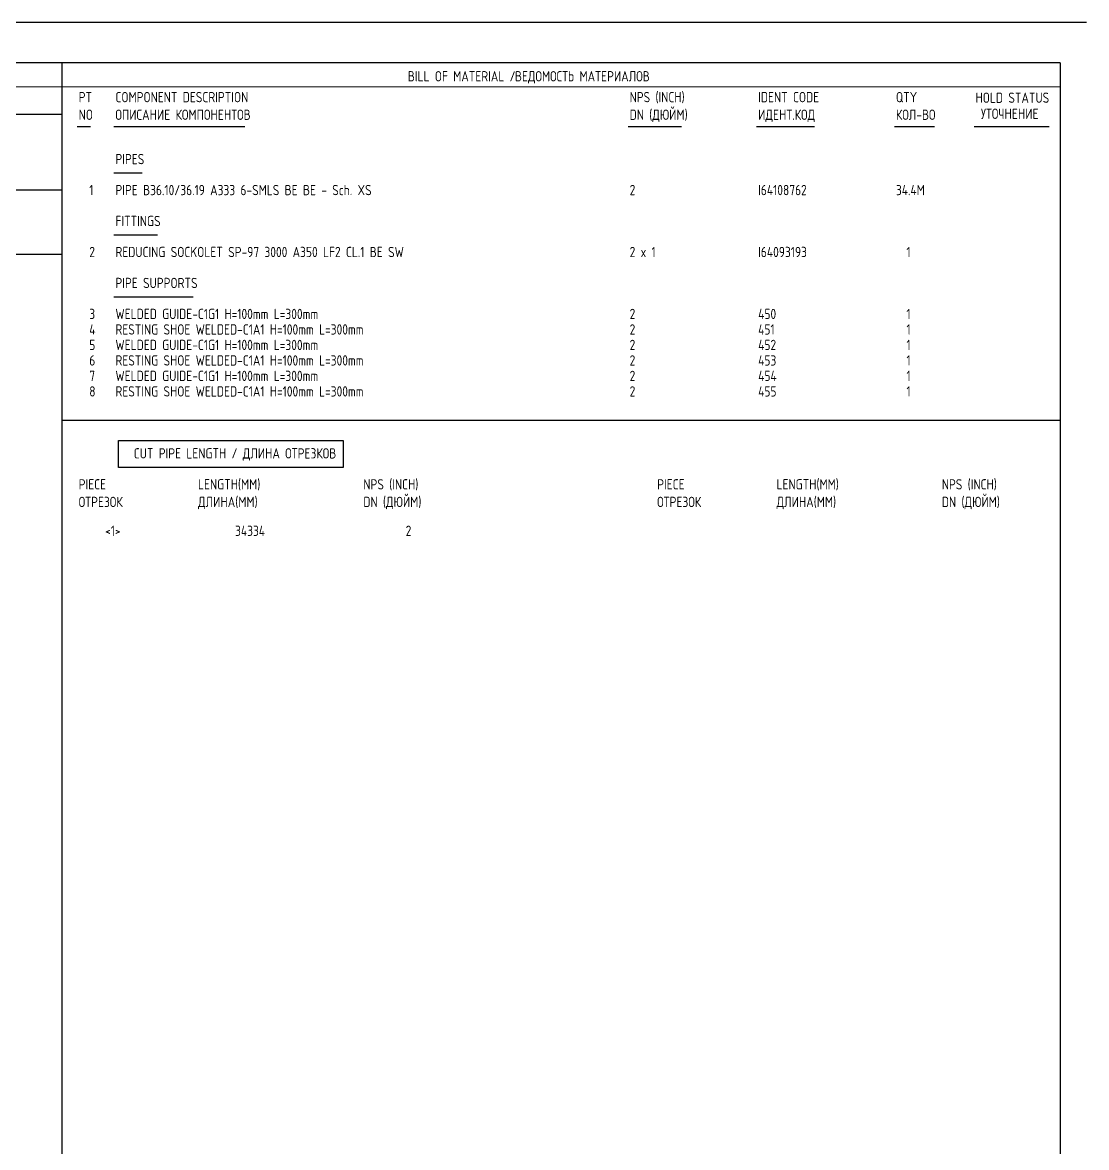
# Model space of a CAD drawing. Extents: x -1005 to 594, y -998 to 420.
# Drawn here: x 395.4 to 594, y 210 to 420 of the extents above; entities that cross this region are included whole.
import ezdxf

# ---------------------------------------------------------------- set-up
doc = ezdxf.new("R2010")
doc.units = 0
doc.styles.add('TTFN17', font='GOST type A')

msp = doc.modelspace()

# ---------------------------------------------------------------- linework, layer by layer
at = {"layer": 'GT_1', "flags": 128}
for points in [[(594, 420), (0, 420)], [(589.1, 412.5), (25.4, 412.5)], [(402.7, 412.5), (402.7, 7.5)], [(589.1, 412.5), (589.1, 7.5)], [(589.1, 408), (162.7, 407.9)], [(190.3, 402.9), (402.7, 402.9)], [(408.046, 400.531), (405.557, 400.531)], [(436.894, 400.531), (412.414, 400.531)], [(518.373, 400.531), (508.414, 400.531)], [(543.202, 400.531), (532.414, 400.531)], [(565.597, 400.531), (558.129, 400.531)], [(587, 400.5), (573, 400.5)], [(417.669, 391.854), (412.414, 391.854)], [(402.7, 388.7), (226.9, 388.7)], [(420.573, 380.289), (412.414, 380.289)], [(402.7, 376.7), (25.4, 376.7)], [(427.211, 368.724), (412.414, 368.724)], [(402.7, 345.755), (589, 345.755)], [(413.271, 341.969), (455.204, 341.969), (455.204, 336.922), (413.271, 336.922), (413.271, 341.969)]]:
    msp.add_lwpolyline(points, dxfattribs=at)

# ---------------------------------------------------------------- texts
at = {"layer": 'GT_1', "style": 'TTFN17'}
for s, p in [('BILL OF MATERIAL /', (467.289, 409)), ('ВЕДОМОСТЬ МАТЕРИАЛОВ', (487.289, 409)), ('PT', (405.846, 405.109)), ('COMPONENT DESCRIPTION', (412.703, 405.109)), ('NPS (INCH)', (508.703, 405.109)), ('IDENT CODE', (532.703, 405.109)), ('QTY', (558.417, 405.109)), ('HOLD STATUS', (573.289, 405)), ('NO', (405.846, 401.822)), ('ОПИСАНИЕ КОМПОНЕНТОВ', (412.703, 401.822)), ('DN (ДЮЙМ)', (508.703, 401.822)), ('ИДЕНТ.КОД', (532.703, 401.822)), ('КОЛ-ВО', (558.417, 401.822)), ('УТОЧНЕНИЕ', (574.289, 402)), ('PIPES', (412.703, 393.544)), ('  1', (405.846, 387.762)), ('PIPE B36.10/36.19 A333 6-SMLS BE BE - Sch. XS', (412.703, 387.762)), ('2', (508.703, 387.762)), ('I64108762', (532.703, 387.762)), ('34.4M', (558.417, 387.762)), ('FITTINGS', (412.703, 381.98)), ('  2', (405.846, 376.197)), ('REDUCING SOCKOLET SP-97 3000 A350 LF2 CL.1 BE SW', (412.703, 376.197)), ('2 x 1', (508.703, 376.197)), ('I64093193', (532.703, 376.197)), ('  1', (558.417, 376.197)), ('PIPE SUPPORTS', (412.703, 370.415)), ('  3', (405.846, 364.633)), ('WELDED GUIDE-C1G1 H=100mm L=300mm', (412.703, 364.633)), ('2', (508.703, 364.633)), ('450', (532.703, 364.633)), ('  1', (558.417, 364.633)), ('  4', (405.846, 361.741)), ('RESTING SHOE WELDED-C1A1 H=100mm L=300mm', (412.703, 361.741)), ('2', (508.703, 361.741)), ('451', (532.703, 361.741)), ('  1', (558.417, 361.741)), ('  5', (405.846, 358.85)), ('WELDED GUIDE-C1G1 H=100mm L=300mm', (412.703, 358.85)), ('2', (508.703, 358.85)), ('452', (532.703, 358.85)), ('  1', (558.417, 358.85)), ('  6', (405.846, 355.959)), ('RESTING SHOE WELDED-C1A1 H=100mm L=300mm', (412.703, 355.959)), ('2', (508.703, 355.959)), ('453', (532.703, 355.959)), ('  1', (558.417, 355.959)), ('  7', (405.846, 353.068)), ('WELDED GUIDE-C1G1 H=100mm L=300mm', (412.703, 353.068)), ('2', (508.703, 353.068)), ('454', (532.703, 353.068)), ('  1', (558.417, 353.068)), ('  8', (405.846, 350.177)), ('RESTING SHOE WELDED-C1A1 H=100mm L=300mm', (412.703, 350.177)), ('2', (508.703, 350.177)), ('455', (532.703, 350.177)), ('  1', (558.417, 350.177)), ('CUT PIPE LENGTH / ДЛИНА ОТРЕЗКОВ', (416.132, 338.612)), ('PIECE', (405.846, 332.83)), ('LENGTH(MM)', (428.132, 332.83)), ('NPS (INCH)', (458.989, 332.83)), ('PIECE', (513.846, 332.83)), ('LENGTH(MM)', (536.132, 332.83)), ('NPS (INCH)', (566.989, 332.83)), ('DN (ДЮЙМ)', (458.989, 329.543)), ('DN (ДЮЙМ)', (566.989, 329.543)), ('ОТРЕЗОК', (405.846, 329.543)), ('ДЛИНА(MM)', (428.132, 329.543)), ('ОТРЕЗОК', (513.846, 329.543)), ('ДЛИНА(MM)', (536.132, 329.543)), ('     <1>', (405.846, 324.156)), ('       34334', (428.132, 324.156)), ('        2', (458.989, 324.156))]:
    msp.add_text(s, height=1.925, dxfattribs=at).set_placement(p)

doc.saveas('drawing.dxf')
